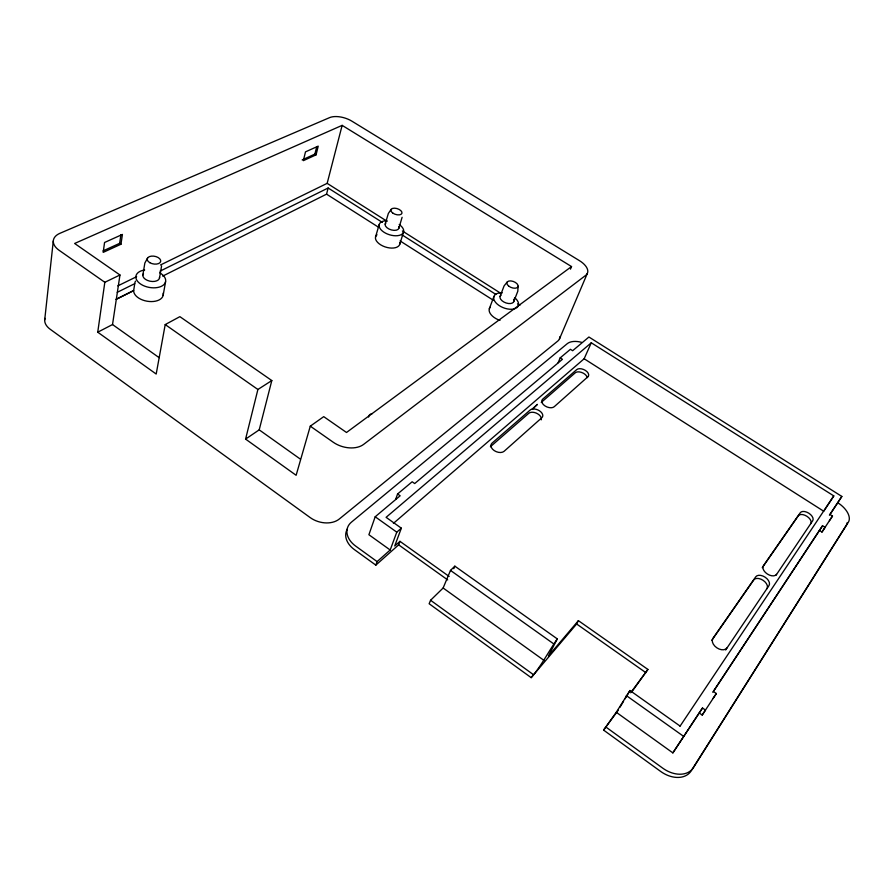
<?xml version="1.0" encoding="UTF-8"?>
<svg xmlns="http://www.w3.org/2000/svg" width="894" height="894" viewBox="0 0 894 894"><rect width="100%" height="100%" fill="white"/><g stroke="black" fill="none" stroke-linecap="round" stroke-linejoin="round"><path stroke-width="1.34" d="M402.11 217.276L398.813 228.361M518.107 286.192L517.805 291.232L513.737 301.714M161.59 265.887L159.501 278.112M116.209 299.311L133.664 290.617L134.804 283.197A15.019 8.772 10.3 0 1 135.575 281.107M44.7 319.929L53.282 241M571.534 266.568L346.503 432.484L323.729 416.649L310.285 426.159L296.126 475.284L245.582 439.099L259.204 429.858L271.81 380.553L179.884 316.655L165.211 324.578L156.193 374.038L97.737 332.199L104.821 282.292L119.964 274.994L74.627 243.47L342.145 125.361L571.534 266.568L570.461 269.15M103.045 250.912L119.651 243.324L120.913 234.742M120.969 244.23L122.422 234.429L104.564 242.486L103.19 252.376L120.969 244.23L119.651 243.324M97.737 332.199L112.521 324.544L119.964 274.994M142.872 275.05L144.839 263.082L147.577 258.031M163.144 295.389L165.58 281.722M302.161 159.914L314.889 154.092L316.733 146.627M245.582 439.099L257.897 389.482L271.81 380.553M316.074 154.841L318.23 146.124L305.491 151.868L303.357 160.663L316.074 154.841L314.889 154.092M160.439 265.004L327.159 183.348L342.145 125.361M162.674 276.112L326.556 194.154L328.143 188.008L382.341 222.394M375.536 236.955L379.168 224.629M385.169 224.126L388.342 213.476L391.136 209.386M399.707 244.431L403.507 232.172M558.091 362.774L560.203 357.857L562.438 359.287L414.704 483.542L412.156 481.777L397.584 493.98L400.154 495.779L375.189 516.777L368.898 534.724L390.186 550L377.112 561.6L375.838 565.131L354.393 549.609A22.428 16.103 18.6 0 1 347.375 529.002M395.651 499.355L397.584 493.98M390.186 550L396.78 532.154L401.339 528.164L386.096 517.335L591.269 342.793L833.8 495.913L823.743 511.245L584.151 358.762L393.394 523.392M401.339 528.164L394.723 545.988L399.964 541.339L449.157 576.451M375.838 565.131L398.657 544.837L399.964 541.339M489.342 308.676L493.913 296.517M500.081 296.45L504.071 285.935L507.222 281.99M578.396 620.648L548.413 656.006L557.297 638.897L454.856 566.17L450.487 570.394L443.133 588.006L430.573 600.265L429.142 603.741L531.181 677.652L576.63 623.99L578.396 620.648L647.904 669.438L632.092 691.475M453.806 568.685L454.856 566.17M559.409 339.061L587.313 273.463M584.151 358.762L591.269 342.793M531.181 677.652C541.44 665.784 548.402 651.692 557.297 638.897M847.233 522.521A19.556 10.974 32.1 0 1 846.283 525.281L691.207 770.851A25.133 18.048 38.2 0 1 660.644 771.433L603.595 730.107L616.279 712.272L629.979 690.514L679.954 725.995M619.989 707.243L623.554 701.265M624.984 698.884L629.979 690.514M702.192 715.055L705.489 710.104L702.505 708.003L699.22 712.954L702.192 715.055L716.34 693.532L713.39 691.475L822.547 525.75L825.084 527.371L821.966 532.053L819.44 530.433L712.775 692.314M821.966 532.053L832.493 516.039L829.99 514.452L841.846 496.438L588.923 337.016L572.641 350.716L570.417 349.308L560.203 357.857M616.279 712.272L672.869 752.893L698.963 713.278M829.42 515.223L841.846 496.438M672.869 752.893L702.505 708.003M819.44 530.433L822.547 525.75M829.397 520.699L832.493 516.039M713.043 698.471L716.34 693.532M679.999 726.274L833.8 495.913M725.649 649.983L768.974 585.592A7.945 4.883 33 0 0 765.096 577.189A7.945 4.883 33 0 0 755.732 576.82L712.943 638.383A8.482 5.565 34.3 0 0 716.787 647.781A8.482 5.565 34.3 0 0 726.956 647.949M776.07 575.177L812.713 520.699A7.398 4.224 31.8 0 0 808.869 513.245A7.398 4.224 31.8 0 0 800.264 512.731L763.442 565.712A7.856 4.772 32.8 0 0 767.298 573.982A7.856 4.772 32.8 0 0 776.562 574.35M711.702 640.439L753.72 579.96A7.934 4.895 33 0 1 763.085 580.318A7.934 4.895 33 0 1 766.94 588.721M762.236 567.712L798.308 515.782A7.375 4.224 31.8 0 1 806.902 516.285A7.375 4.224 31.8 0 1 810.724 523.75M630.661 692.783L647.904 669.438M603.595 730.107L618.246 710.238M532.578 409.039L537.383 404.379L532.209 409.094A7.174 4.381 23.3 0 0 530.164 410.033L492.013 443.167A7.487 4.783 22.7 0 0 494.226 450.598A7.487 4.783 22.7 0 0 504.104 451.291L541.853 417.71A7.174 4.381 23.3 0 0 540.836 411.866A7.174 4.381 23.3 0 0 532.578 409.039L532.209 409.094M541.261 402.434L575.3 372.776A6.772 3.922 23.9 0 1 582.888 372.988L583.637 373.39A6.772 3.922 23.9 0 1 587.224 377.626M116.22 299.244L133.664 290.528A14.963 8.795 10.2 0 0 149.209 301.49A14.963 8.795 10.2 0 0 163.166 293.165M117.259 292.316L134.759 283.655M159.97 271.195L328.143 188.008M117.818 285.879L136.626 276.671M327.159 183.348L387.091 221.299M402.367 230.965L501.053 293.478M517.503 303.893L519.861 305.379M401.976 234.843L495.835 294.383M326.556 194.154L378.196 227.009M400.087 240.933L493.566 300.406M104.821 282.292L59.138 250.309A21.4 11.968 8.7 0 1 59.976 233.289L329.584 117.628A16.427 7.89 16.4 0 1 351.778 121.103L579.502 260.69A17.221 8.962 22.2 0 1 585.749 275.318L363.623 444.385A22.015 14.505 16.8 0 1 333.261 442.251L310.285 426.159M165.211 324.578L257.897 389.482M576.63 623.99L645.937 672.701M112.521 324.544L159.166 357.678M259.204 429.858L300.418 459.158M375.189 516.777L396.78 532.154M450.487 570.394L553.297 643.579M626.269 695.532L683.754 736.455M398.657 544.837L447.704 579.915M443.133 588.006L544.424 660.711M377.112 561.6L355.622 546.055A22.484 16.092 18.7 0 1 351.409 522.174L567.243 343.687A17.813 10.08 23.6 0 1 581.636 342.357M430.573 600.265L532.913 674.277M605.551 726.8L662.789 768.192A25.188 18.036 38.1 0 0 693.409 767.644L848.328 522.275A19.59 10.963 32 0 0 837.689 502.674M44.968 318.331A20.428 12.281 7.2 0 0 50.232 329.283L310.196 517.592A20.942 14.785 16.2 0 0 339.251 519.045L557.834 341.016A16.55 9.331 22.4 0 0 559.946 336.658M514.575 297.601A13.052 7.241 21 0 1 517.503 307.067M517.168 307.413A13.052 7.241 21 0 1 516.341 308.017M515.357 308.508A13.052 7.241 21 0 1 495.689 302.518A13.052 7.241 21 0 1 502.26 292.852M399.205 224.528A12.751 6.794 17.6 0 1 399.439 235.334A12.751 6.794 17.6 0 1 380.833 229.557A12.751 6.794 17.6 0 1 386.89 220.706M159.657 272.771A15.086 8.75 10.4 0 1 161.088 286.449A15.086 8.75 10.4 0 1 138.402 282.247A15.086 8.75 10.4 0 1 144.672 269.988M399.886 242.699A12.65 6.85 17.5 0 1 384.979 246.856A12.65 6.85 17.5 0 1 376.989 234.753M500.014 320.387A12.963 7.297 21 0 1 490.314 307.1M513.569 299.311A7.32 4.057 21 0 1 506.127 302.988A7.32 4.057 21 0 1 501.031 295.21M398.702 226.629A7.141 3.799 17.6 0 1 391.371 229.926A7.141 3.799 17.6 0 1 385.783 223.087M159.557 277.185A8.459 4.895 10.5 0 1 149.812 281.163A8.459 4.895 10.5 0 1 143.476 273.62M368.607 417.051A7.074 4.571 17.9 0 1 372.239 413.62M541.384 418.727A7.152 4.381 23.3 0 0 536.311 413.129A7.152 4.381 23.3 0 0 528.767 413.307L490.638 446.508A7.465 4.783 22.7 0 0 490.404 446.732M541.295 419.577A7.152 4.381 23.3 0 1 541.216 419.845M587.894 376.765L554.213 406.725A7.074 4.246 23.5 0 1 545.027 405.943A7.074 4.246 23.5 0 1 542.658 399.182L576.719 369.602A6.794 3.911 23.9 0 1 585.425 370.44A6.794 3.911 23.9 0 1 587.894 376.765M508.597 286.002A5.912 3.218 21 0 0 517.961 286.773A5.912 3.218 21 0 0 510.876 280.917A5.912 3.218 21 0 0 508.597 286.002M392.824 213.107A5.766 3.017 17.7 0 0 401.909 213.342A5.766 3.017 17.7 0 0 394.567 208.179A5.766 3.017 17.7 0 0 392.824 213.107M149.857 262.713A6.828 3.889 10.7 0 0 160.663 261.473A6.828 3.889 10.7 0 0 151.388 256.142A6.828 3.889 10.7 0 0 149.857 262.713"/></g></svg>
